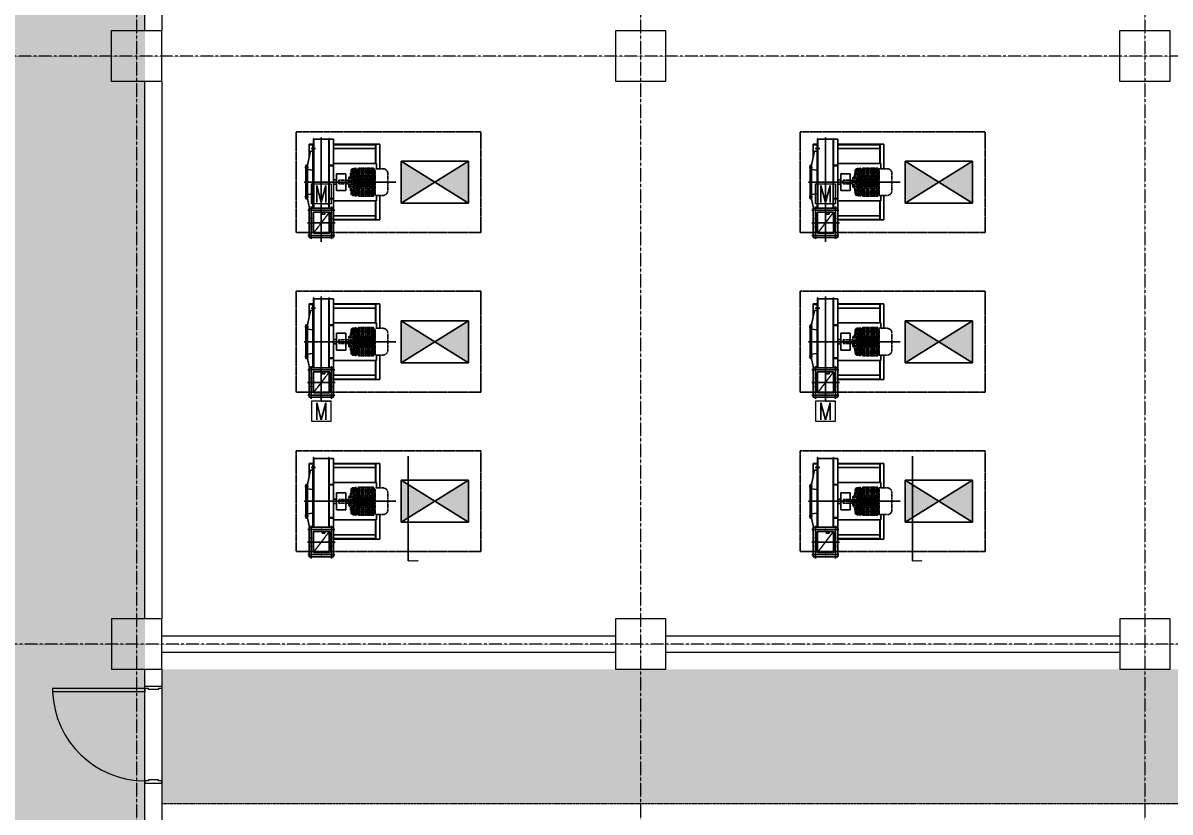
# Model space of a CAD drawing. Extents: x -59767 to 1106559, y -1290 to 1129522.
# Drawn here: x 108857 to 122509, y 601679 to 611074 of the extents above; entities that cross this region are included whole.
import ezdxf
from ezdxf.enums import TextEntityAlignment as Align

# ---------------------------------------------------------------- set-up
doc = ezdxf.new("R2010")
doc.units = 0
for name, pattern in [('CENTER', [2, 1.25, -0.25, 0.25, -0.25]), ('CENTER2', [1.125, 0.75, -0.125, 0.125, -0.125]), ('HIDDEN', [0.375, 0.25, -0.125]), ('HIDDENX2', [0.75, 0.5, -0.25]), ('PHANTOM', [2.5, 1.25, -0.25, 0.25, -0.25, 0.25, -0.25]), ('PHANTOM2', [1.25, 0.625, -0.125, 0.125, -0.125, 0.125, -0.125])]:
    doc.linetypes.add(name, pattern=pattern)
doc.layers.get('0').update_dxf_attribs({"linetype": 'CONTINUOUS', "lineweight": 9})
for name, color, linetype in [('1', 2, 'CONTINUOUS'), ('EA-G105', 3, 'CONTINUOUS'), ('EQUIP', 6, 'CONTINUOUS'), ('EQUIP-PAD', 1, 'PHANTOM2'), ('SIZE', 2, 'CONTINUOUS'), ('VD', 2, 'HIDDEN')]:
    doc.layers.add(name, color=color, linetype=linetype)
for name, color, linetype, lineweight in [('COLUMN', 2, 'CONTINUOUS', 9), ('DRY WALL', 254, 'HIDDEN', 9), ('TEXT', 3, 'CONTINUOUS', 9), ('WALL', 7, 'CONTINUOUS', 9), ('WALL_200', 3, 'CONTINUOUS', 9), ('중간선', 5, 'CONTINUOUS', 9), ('중심선', 1, 'CENTER', 9)]:
    doc.layers.add(name, color=color, linetype=linetype, lineweight=lineweight)
doc.styles.add('ROMANS', font='romans.shx', dxfattribs={"bigfont": 'whgtxt.shx'})

# ---------------------------------------------------------------- blocks, each defined once
blk = doc.blocks.new('column600')
at = {"layer": 'COLUMN', "linetype": 'Continuous'}
blk.add_lwpolyline([(-300, -300), (300, -300), (300, 300), (-300, 300)], close=True, dxfattribs=at)
blk = doc.blocks.new('15HPM1')
at = {"color": 6, "linetype": 'PHANTOM'}
for p, q in [((-21, -110), (-21, 0)), ((-21, 0), (0, 0)), ((21, 0), (0, 0)), ((21, -110), (21, 0)), ((-60, -136), (-60, -120)), ((0, -118), (-58, -118)), ((-22, -110), (0, -110)), ((-22, -118), (-22, -110)), ((22, -110), (0, -110)), ((0, -118), (58, -118)), ((22, -118), (22, -110)), ((60, -136), (60, -120)), ((-139, -218), (-167, -234)), ((-167, -323), (-167, -234)), ((-159, -163), (-165, -211)), ((-137, -211), (-165, -211)), ((-156, -161), (-163, -211)), ((-139, -218), (-163, -234)), ((-163, -323), (-163, -234)), ((-153, -161), (-159, -211)), ((-139, -218), (-159, -234)), ((-159, -323), (-159, -234)), ((-147, -163), (-153, -211)), ((-136, -218), (-153, -234)), ((-136, -218), (-153, -234)), ((-136, -218), (-153, -234)), ((-153, -323), (-153, -234)), ((-153, -323), (-153, -234)), ((-139, -167), (-145, -211)), ((-136, -218), (-145, -234)), ((-145, -323), (-145, -234)), ((-138, -167), (-144, -211)), ((-136, -218), (-144, -234)), ((-144, -323), (-144, -234)), ((-88, -146), (-140, -146)), ((-139, -215), (141, -215)), ((-139, -218), (-139, -215)), ((-131, -168), (-137, -215)), ((-136, -323), (-136, -218)), ((-130, -169), (-135, -211)), ((-131, -218), (-135, -234)), ((-135, -323), (-135, -234)), ((-128, -169), (-133, -211)), ((-133, -211), (-121, -211)), ((-126, -218), (-133, -234)), ((-133, -323), (-133, -234)), ((-126, -323), (-126, -218)), ((-104, -189), (-121, -189)), ((-121, -215), (-121, -189)), ((-121, -323), (-121, -215)), ((-103, -218), (-121, -218)), ((-117, -215), (-117, -189)), ((-117, -323), (-117, -218)), ((-114, -169), (-116, -189)), ((-109, -215), (-109, -189)), ((-109, -323), (-109, -218)), ((-106, -144), (-106, -141)), ((-103, -218), (-103, -215)), ((-98, -211), (-98, -174)), ((-86, -218), (-98, -234)), ((-98, -323), (-98, -234)), ((-96, -211), (-96, -175)), ((-76, -218), (-96, -234)), ((-96, -323), (-96, -234)), ((-90, -156), (-78, -144)), ((-89, -222), (-89, -215)), ((-88, -158), (-76, -146)), ((-82, -211), (-82, -177)), ((-73, -218), (-82, -234)), ((-82, -323), (-82, -234)), ((-81, -173), (-79, -164)), ((-80, -211), (-80, -179)), ((-63, -218), (-80, -234)), ((-80, -323), (-80, -234)), ((-79, -173), (-76, -165)), ((-76, -146), (-76, -157)), ((-76, -165), (-76, -211)), ((-76, -223), (-76, -218)), ((-65, -211), (-65, -178)), ((-60, -218), (-65, -234)), ((-65, -234), (-65, -412)), ((-63, -211), (-63, -179)), ((-48, -218), (-63, -234)), ((-63, -226), (-63, -218)), ((-63, -234), (-63, -412)), ((0, -138), (-60, -138)), ((-57, -153), (-50, -145)), ((-54, -154), (-48, -146)), ((-48, -146), (-48, -211)), ((-48, -211), (-48, -184)), ((-48, -218), (-48, -428)), ((-45, -218), (-48, -234)), ((-48, -234), (-48, -412)), ((-45, -211), (-45, -185)), ((-33, -218), (-45, -234)), ((-45, -234), (-45, -412)), ((-40, -168), (-35, -163)), ((-38, -170), (-33, -165)), ((-33, -165), (-33, -211)), ((-33, -218), (-33, -428)), ((-30, -211), (-30, -171)), ((-30, -234), (-30, -428)), ((-27, -159), (-20, -145)), ((-27, -211), (-27, -171)), ((-18, -218), (-27, -234)), ((-27, -234), (-27, -412)), ((-24, -159), (-18, -146)), ((-18, -146), (-18, -211)), ((-18, -218), (-18, -428)), ((-14, -218), (-14, -428)), ((-14, -218), (-11, -234)), ((-11, -211), (-11, -178)), ((-11, -234), (-11, -412)), ((-9, -172), (-4, -164)), ((-8, -211), (-8, -180)), ((-2, -218), (-8, -234)), ((-8, -234), (-8, -412)), ((-6, -173), (-2, -165)), ((0, -138), (60, -138)), ((6, -173), (2, -165)), ((2, -218), (8, -234)), ((9, -172), (4, -164)), ((8, -211), (8, -180)), ((8, -234), (8, -412)), ((11, -211), (11, -178)), ((14, -218), (11, -234)), ((11, -234), (11, -412)), ((14, -218), (14, -428)), ((18, -146), (18, -211)), ((24, -159), (18, -146)), ((18, -218), (18, -428)), ((18, -218), (27, -234)), ((27, -159), (20, -145)), ((27, -211), (27, -171)), ((27, -234), (27, -412)), ((30, -211), (30, -171)), ((30, -234), (30, -428)), ((33, -165), (33, -211)), ((38, -170), (33, -165)), ((33, -218), (33, -428)), ((33, -218), (45, -234)), ((40, -168), (35, -163)), ((45, -211), (45, -185)), ((45, -218), (48, -234)), ((45, -234), (45, -412)), ((48, -146), (48, -211)), ((54, -154), (48, -146)), ((48, -211), (48, -184)), ((48, -218), (48, -428)), ((48, -218), (63, -234)), ((48, -234), (48, -412)), ((57, -153), (50, -145)), ((60, -218), (65, -234)), ((63, -211), (63, -179)), ((63, -226), (63, -218)), ((63, -218), (80, -234)), ((63, -234), (63, -412)), ((65, -211), (65, -178)), ((65, -234), (65, -412)), ((73, -218), (82, -234)), ((88, -158), (76, -146)), ((76, -146), (76, -157)), ((76, -165), (76, -211)), ((79, -173), (76, -165)), ((76, -218), (96, -234)), ((76, -223), (76, -218)), ((90, -156), (78, -144)), ((81, -173), (79, -164)), ((80, -211), (80, -179)), ((80, -323), (80, -234)), ((82, -211), (82, -177)), ((82, -323), (82, -234)), ((86, -218), (98, -234)), ((88, -146), (140, -146)), ((89, -222), (89, -215)), ((96, -211), (96, -175)), ((96, -323), (96, -234)), ((98, -211), (98, -174)), ((98, -323), (98, -234)), ((103, -218), (103, -215)), ((103, -218), (121, -218)), ((104, -189), (121, -189)), ((106, -144), (106, -141)), ((109, -215), (109, -189)), ((109, -323), (109, -218)), ((114, -169), (116, -189)), ((117, -215), (117, -189)), ((117, -323), (117, -218)), ((121, -215), (121, -189)), ((133, -211), (121, -211)), ((121, -323), (121, -215)), ((126, -323), (126, -218)), ((126, -218), (133, -234)), ((128, -169), (133, -211)), ((130, -169), (135, -211)), ((131, -168), (137, -215)), ((131, -218), (135, -234)), ((133, -323), (133, -234)), ((135, -323), (135, -234)), ((136, -323), (136, -218)), ((136, -218), (153, -234)), ((136, -218), (153, -234)), ((136, -218), (153, -234)), ((136, -218), (145, -234)), ((136, -218), (144, -234)), ((137, -211), (165, -211)), ((138, -167), (144, -211)), ((139, -167), (145, -211)), ((139, -218), (139, -215)), ((139, -218), (167, -234)), ((139, -218), (163, -234)), ((139, -218), (159, -234)), ((144, -323), (144, -234)), ((145, -323), (145, -234)), ((147, -163), (153, -211)), ((153, -161), (159, -211)), ((153, -323), (153, -234)), ((153, -323), (153, -234)), ((156, -161), (163, -211)), ((159, -163), (165, -211)), ((159, -323), (159, -234)), ((163, -323), (163, -234)), ((167, -323), (167, -234)), ((-167, -412), (-167, -323)), ((-163, -412), (-163, -323)), ((-159, -412), (-159, -323)), ((-153, -412), (-153, -323)), ((-153, -412), (-153, -323)), ((-145, -412), (-145, -323)), ((-144, -412), (-144, -323)), ((-136, -428), (-136, -323)), ((-135, -412), (-135, -323)), ((-133, -412), (-133, -323)), ((-126, -428), (-126, -323)), ((-121, -431), (-121, -323)), ((-117, -428), (-117, -323)), ((-109, -428), (-109, -323)), ((-98, -412), (-98, -323)), ((-96, -412), (-96, -323)), ((-82, -412), (-82, -323)), ((-80, -412), (-80, -323)), ((80, -412), (80, -323)), ((82, -412), (82, -323)), ((96, -412), (96, -323)), ((98, -412), (98, -323)), ((109, -428), (109, -323)), ((117, -428), (117, -323)), ((121, -431), (121, -323)), ((126, -428), (126, -323)), ((133, -412), (133, -323)), ((135, -412), (135, -323)), ((136, -428), (136, -323)), ((144, -412), (144, -323)), ((145, -412), (145, -323)), ((153, -412), (153, -323)), ((153, -412), (153, -323)), ((159, -412), (159, -323)), ((163, -412), (163, -323)), ((167, -412), (167, -323)), ((-167, -412), (-139, -428)), ((-163, -412), (-139, -428)), ((-159, -412), (-139, -428)), ((-159, -431), (141, -431)), ((-159, -525), (-159, -431)), ((-153, -412), (-136, -428)), ((-153, -412), (-136, -428)), ((-153, -412), (-136, -428)), ((-145, -412), (-136, -428)), ((-144, -412), (-136, -428)), ((-139, -431), (-139, -428)), ((-135, -412), (-131, -428)), ((-133, -412), (-126, -428)), ((-121, -428), (-103, -428)), ((-103, -431), (-103, -428)), ((-98, -412), (-86, -428)), ((-96, -412), (-76, -428)), ((-89, -431), (-89, -424)), ((-82, -412), (-73, -428)), ((-80, -412), (-63, -428)), ((-76, -428), (-76, -423)), ((-65, -412), (-60, -428)), ((-63, -412), (-48, -428)), ((-63, -428), (-63, -420)), ((-48, -412), (-45, -428)), ((-45, -412), (-33, -428)), ((-27, -412), (-18, -428)), ((-11, -412), (-14, -428)), ((-8, -412), (-2, -428)), ((8, -412), (2, -428)), ((11, -412), (14, -428)), ((27, -412), (18, -428)), ((45, -412), (33, -428)), ((48, -412), (45, -428)), ((63, -412), (48, -428)), ((65, -412), (60, -428)), ((80, -412), (63, -428)), ((63, -428), (63, -420)), ((82, -412), (73, -428)), ((96, -412), (76, -428)), ((76, -428), (76, -423)), ((98, -412), (86, -428)), ((89, -431), (89, -424)), ((103, -431), (103, -428)), ((121, -428), (103, -428)), ((133, -412), (126, -428)), ((135, -412), (131, -428)), ((153, -412), (136, -428)), ((153, -412), (136, -428)), ((153, -412), (136, -428)), ((145, -412), (136, -428)), ((144, -412), (136, -428)), ((167, -412), (139, -428)), ((163, -412), (139, -428)), ((159, -412), (139, -428)), ((139, -431), (139, -428)), ((159, -525), (159, -431)), ((-102, -582), (103, -582))]:
    blk.add_line(p, q, dxfattribs=at)
for centre, radius, start, end in [((-62, -136), 2, 269.5183, 359.9718), ((-58, -120), 2, 90, 180), ((58, -120), 2, 0, 90), ((62, -136), 2, 180.0282, 270.4817), ((-140, -166), 19.4, 90, 172.2068), ((-140, -163), 16.7, 90, 172.2068), ((-136, -163), 16.7, 90, 172.2068), ((-127, -166), 19.4, 90, 172.2068), ((-116, -170), 23.6, 90.0001, 172.2068), ((-114, -170), 23.6, 90.0001, 172.2068), ((-104, -173), 27, 96.9319, 171.2119), ((-103, -173), 26.4, 90, 172.2068), ((-102, -173), 26.4, 90.0001, 172.2068), ((-88, -173), 26.4, 90.0001, 172.2068), ((-108, -144), 2, 273.5033, 359.995), ((-104, -141), 2, 93.9961, 180.0071), ((-67, -671), 533, 89.5181, 93.9956), ((-73, -174), 25, 134.5088, 180), ((-71, -175), 25, 134.5088, 180), ((-59, -179), 23.5, 163.9934, 180.0002), ((-59, -179), 20.8, 163.9934, 180.0002), ((-24, -178), 41.7, 142.4521, 180), ((-21, -179), 41.7, 142.4521, 180), ((-24, -185), 23.7, 133.2315, 180.0001), ((-24, -185), 20.8, 133.2315, 180.0001), ((-2, -171), 27.8, 154.3206, 180.0001), ((1, -171), 27.8, 154.3206, 180.0001), ((6, -180), 16.8, 151.073, 180.0004), ((6, -180), 13.9, 151.073, 180.0004), ((-6, -180), 13.9, 359.9996, 28.927), ((-6, -180), 16.8, 359.9996, 28.927), ((-1, -171), 27.8, 359.9999, 25.6794), ((2, -171), 27.8, 359.9999, 25.6794), ((24, -185), 20.8, 359.9999, 46.7685), ((24, -185), 23.7, 359.9999, 46.7685), ((21, -179), 41.7, 0, 37.5479), ((24, -178), 41.7, 360, 37.5479), ((67, -671), 533, 86.0044, 90.4819), ((59, -179), 20.8, 359.9998, 16.0066), ((59, -179), 23.5, 359.9998, 16.0066), ((88, -173), 26.4, 7.7932, 89.9999), ((71, -175), 25, 0, 45.4912), ((73, -174), 25, 360, 45.4912), ((102, -173), 26.4, 7.7932, 89.9999), ((103, -173), 26.4, 7.7932, 90), ((104, -141), 2, 359.9929, 86.0039), ((108, -144), 2, 180.005, 266.4967), ((104, -173), 27, 8.7881, 83.0681), ((114, -170), 23.6, 7.7932, 89.9999), ((116, -170), 23.6, 7.7932, 89.9999), ((127, -166), 19.4, 7.7932, 90), ((136, -163), 16.7, 7.7932, 90), ((140, -163), 16.7, 7.7932, 90), ((140, -166), 19.4, 7.7932, 90), ((-102, -525), 57, 180, 270), ((102, -525), 57, 270, 0)]:
    blk.add_arc(centre, radius, start, end, dxfattribs=at)

msp = doc.modelspace()

# ---------------------------------------------------------------- hatches: boundary and pattern name
at = {"layer": '1'}
for points in [[(113358.2, 608929.4), (113758.2, 609179.4), (114158.2, 608929.4), (114158.2, 609429.4), (113758.2, 609179.4), (113358.2, 609429.4)], [(119358.2, 608929.4), (119758.2, 609179.4), (120158.2, 608929.4), (120158.2, 609429.4), (119758.2, 609179.4), (119358.2, 609429.4)], [(113358.2, 607529.4), (113358.2, 607029.4), (113758.2, 607279.4), (114158.2, 607029.4), (114158.2, 607529.4), (113758.2, 607279.4)], [(119358.2, 607529.4), (119358.2, 607029.4), (119758.2, 607279.4), (120158.2, 607029.4), (120158.2, 607529.4), (119758.2, 607279.4)], [(113358.2, 605129.4), (113758.2, 605379.4), (114158.2, 605129.4), (114158.2, 605629.4), (113758.2, 605379.4), (113358.2, 605629.4)], [(119358.2, 605129.4), (119758.2, 605379.4), (120158.2, 605129.4), (120158.2, 605629.4), (119758.2, 605379.4), (119358.2, 605629.4)]]:
    msp.add_hatch(color=256, dxfattribs=at).paths.add_polyline_path(points)
at = {"layer": '중간선', "transparency": 33554585}
h = msp.add_hatch(dxfattribs=at)
h.set_pattern_fill('DOTS', color=6, scale=100)
h.set_pattern_definition([(0, (62009.63, 0), (79.375, 158.75), [0, -158.75])])
h.paths.add_polyline_path([(98508.2, 610979.1), (98508.2, 617379.1), (110308.2, 617379.1), (110308.2, 581979.1), (92508.2, 581979.1), (92508.2, 583577.7), (108508.2, 583577.7), (108508.2, 610979.1)])
h = msp.add_hatch(dxfattribs=at)
h.set_pattern_fill('DOTS', color=6, scale=100)
h.set_pattern_definition([(0, (-74091.5, 0), (79.375, 158.75), [0, -158.75])])
h.paths.add_polyline_path([(140556.8, 610379.1), (146556.8, 610379.1), (146556.8, 601779.1), (110509.2, 601779.1), (110509.6, 603379.1), (145085.9, 603379.1), (145085.9, 608779.1), (137956.8, 608779.1), (137956.8, 610379.1)])

# ---------------------------------------------------------------- linework, layer by layer
at = {"layer": '1'}
for p, q in [((113358.2, 609429.4), (113358.2, 608929.4)), ((114158.2, 609429.4), (113358.2, 608929.4)), ((113358.2, 609429.4), (114158.2, 608929.4)), ((113358.2, 609429.4), (114158.2, 609429.4)), ((114158.2, 608929.4), (114158.2, 609429.4)), ((119358.2, 609429.4), (119358.2, 608929.4)), ((120158.2, 609429.4), (119358.2, 608929.4)), ((119358.2, 609429.4), (120158.2, 608929.4)), ((119358.2, 609429.4), (120158.2, 609429.4)), ((120158.2, 608929.4), (120158.2, 609429.4)), ((113358.2, 608929.4), (114158.2, 608929.4)), ((119358.2, 608929.4), (120158.2, 608929.4)), ((113358.2, 607529.4), (113358.2, 607029.4)), ((114158.2, 607529.4), (113358.2, 607029.4)), ((113358.2, 607529.4), (114158.2, 607029.4)), ((113358.2, 607529.4), (114158.2, 607529.4)), ((114158.2, 607029.4), (114158.2, 607529.4)), ((119358.2, 607529.4), (119358.2, 607029.4)), ((120158.2, 607529.4), (119358.2, 607029.4)), ((119358.2, 607529.4), (120158.2, 607029.4)), ((119358.2, 607529.4), (120158.2, 607529.4)), ((120158.2, 607029.4), (120158.2, 607529.4)), ((113358.2, 607029.4), (114158.2, 607029.4)), ((119358.2, 607029.4), (120158.2, 607029.4)), ((113358.2, 605629.4), (113358.2, 605129.4)), ((114158.2, 605629.4), (113358.2, 605129.4)), ((113358.2, 605629.4), (114158.2, 605129.4)), ((113358.2, 605629.4), (114158.2, 605629.4)), ((114158.2, 605129.4), (114158.2, 605629.4)), ((119358.2, 605629.4), (119358.2, 605129.4)), ((120158.2, 605629.4), (119358.2, 605129.4)), ((119358.2, 605629.4), (120158.2, 605129.4)), ((119358.2, 605629.4), (120158.2, 605629.4)), ((120158.2, 605129.4), (120158.2, 605629.4)), ((113358.2, 605129.4), (114158.2, 605129.4)), ((119358.2, 605129.4), (120158.2, 605129.4))]:
    msp.add_line(p, q, dxfattribs=at)
at = {"layer": 'DRY WALL', "linetype": 'HIDDEN', "lineweight": 9, "ltscale": 0.5}
msp.add_line((110509.2, 601779.1), (146685.9, 601779.1), dxfattribs=at)
at = {"layer": 'EA-G105', "linetype": 'HIDDENX2', "ltscale": 0.5}
for p, q in [((112503.2, 608819.4), (112313.2, 608569.4)), ((118503.2, 608819.4), (118313.2, 608569.4)), ((112503.2, 606919.4), (112313.2, 606669.4)), ((118503.2, 606919.4), (118313.2, 606669.4)), ((112503.2, 605019.4), (112313.2, 604769.4)), ((118503.2, 605019.4), (118313.2, 604769.4))]:
    msp.add_line(p, q, dxfattribs=at)
for points in [[(112503.2, 608819.4), (112503.2, 608569.4), (112313.2, 608569.4), (112313.2, 608819.4)], [(118503.2, 608819.4), (118503.2, 608569.4), (118313.2, 608569.4), (118313.2, 608819.4)], [(112503.2, 606919.4), (112503.2, 606669.4), (112313.2, 606669.4), (112313.2, 606919.4)], [(118503.2, 606919.4), (118503.2, 606669.4), (118313.2, 606669.4), (118313.2, 606919.4)], [(112503.2, 605019.4), (112503.2, 604769.4), (112313.2, 604769.4), (112313.2, 605019.4)], [(118503.2, 605019.4), (118503.2, 604769.4), (118313.2, 604769.4), (118313.2, 605019.4)]]:
    msp.add_lwpolyline(points, close=True, dxfattribs=at)
at = {"layer": 'EQUIP'}
for p, q in [((112313.2, 608869.4), (112313.2, 609699.4)), ((112317.7, 609699.4), (112313.2, 609699.4)), ((112317.7, 608869.4), (112317.7, 609699.4)), ((112317.7, 609689.4), (112498.7, 609689.4)), ((112498.7, 608869.4), (112498.7, 609699.4)), ((112498.7, 609699.4), (112503.2, 609699.4)), ((112503.2, 608869.4), (112503.2, 609699.4)), ((112553.2, 609689.4), (112503.2, 609689.4)), ((112553.2, 608869.4), (112553.2, 609689.4)), ((118313.2, 608869.4), (118313.2, 609699.4)), ((118317.7, 609699.4), (118313.2, 609699.4)), ((118317.7, 608869.4), (118317.7, 609699.4)), ((118317.7, 609689.4), (118498.7, 609689.4)), ((118498.7, 608869.4), (118498.7, 609699.4)), ((118498.7, 609699.4), (118503.2, 609699.4)), ((118503.2, 608869.4), (118503.2, 609699.4)), ((118553.2, 609689.4), (118503.2, 609689.4)), ((118553.2, 608869.4), (118553.2, 609689.4)), ((112263.2, 609629.4), (112313.2, 609629.4)), ((112263.2, 609485.4), (112263.2, 609629.4)), ((112263.2, 609623.4), (112313.2, 609623.4)), ((112287.3, 609579.4), (112340.7, 609579.4)), ((112308.7, 609609.4), (112308.7, 608869.4)), ((112308.7, 609609.4), (112313.2, 609609.4)), ((113103.2, 609629.4), (112553.2, 609629.4)), ((113053.2, 609624.4), (112553.2, 609624.4)), ((113053.2, 609579.4), (112553.2, 609579.4)), ((113053.2, 609402), (113053.2, 609629.4)), ((113058.2, 609402), (113058.2, 609629.4)), ((113103.2, 609338.9), (113103.2, 609629.4)), ((118263.2, 609629.4), (118313.2, 609629.4)), ((118263.2, 609485.4), (118263.2, 609629.4)), ((118263.2, 609623.4), (118313.2, 609623.4)), ((118287.3, 609579.4), (118340.7, 609579.4)), ((118308.7, 609609.4), (118308.7, 608869.4)), ((118308.7, 609609.4), (118313.2, 609609.4)), ((119103.2, 609629.4), (118553.2, 609629.4)), ((119053.2, 609624.4), (118553.2, 609624.4)), ((119053.2, 609579.4), (118553.2, 609579.4)), ((119053.2, 609402), (119053.2, 609629.4)), ((119058.2, 609402), (119058.2, 609629.4)), ((119103.2, 609338.9), (119103.2, 609629.4)), ((112242.2, 609379.4), (112278.7, 609549.4)), ((112308.7, 609549.4), (112278.7, 609549.4)), ((118242.2, 609379.4), (118278.7, 609549.4)), ((118308.7, 609549.4), (118278.7, 609549.4)), ((112212.1, 609354.4), (112255.3, 609354.4)), ((112224.2, 609379.4), (112224.2, 608979.4)), ((112224.2, 609379.4), (112242.2, 609379.4)), ((112233.2, 609379.4), (112233.2, 608979.4)), ((112242.2, 609379.4), (112242.2, 608979.4)), ((112308.7, 609319.4), (112242.2, 609328.2)), ((112503.2, 609379.4), (112553.2, 609379.4)), ((112503.2, 609373.4), (112553.2, 609373.4)), ((112553.2, 609402), (113065.2, 609402)), ((112589.7, 609279.6), (112589.7, 609079.2)), ((112699.9, 609279.6), (112589.7, 609279.6)), ((112699.9, 609279.6), (112699.9, 609079.2)), ((113065.2, 609338.9), (113065.2, 609402)), ((118212.1, 609354.4), (118255.3, 609354.4)), ((118224.2, 609379.4), (118224.2, 608979.4)), ((118224.2, 609379.4), (118242.2, 609379.4)), ((118233.2, 609379.4), (118233.2, 608979.4)), ((118242.2, 609379.4), (118242.2, 608979.4)), ((118308.7, 609319.4), (118242.2, 609328.2)), ((118503.2, 609379.4), (118553.2, 609379.4)), ((118503.2, 609373.4), (118553.2, 609373.4)), ((118553.2, 609402), (119065.2, 609402)), ((118589.7, 609279.6), (118589.7, 609079.2)), ((118699.9, 609279.6), (118589.7, 609279.6)), ((118699.9, 609279.6), (118699.9, 609079.2)), ((119065.2, 609338.9), (119065.2, 609402)), ((112589.7, 609205.4), (112553.2, 609205.4)), ((112589.7, 609153.4), (112553.2, 609153.4)), ((118589.7, 609205.4), (118553.2, 609205.4)), ((118589.7, 609153.4), (118553.2, 609153.4)), ((112308.7, 609039.5), (112242.2, 609030.6)), ((112699.9, 609079.2), (112589.7, 609079.2)), ((113065.2, 608956.9), (113065.2, 609019.9)), ((113103.2, 608729.4), (113103.2, 609019.9)), ((118308.7, 609039.5), (118242.2, 609030.6)), ((118699.9, 609079.2), (118589.7, 609079.2)), ((119065.2, 608956.9), (119065.2, 609019.9)), ((119103.2, 608729.4), (119103.2, 609019.9)), ((112212.1, 609004.4), (112255.3, 609004.4)), ((112224.2, 608979.4), (112242.2, 608979.4)), ((112242.2, 608979.4), (112265.8, 608869.4)), ((112503.2, 608985.4), (112553.2, 608985.4)), ((112503.2, 608979.4), (112553.2, 608979.4)), ((112553.2, 608956.9), (113065.2, 608956.9)), ((113053.2, 608729.4), (113053.2, 608956.9)), ((113058.2, 608729.4), (113058.2, 608956.9)), ((118212.1, 609004.4), (118255.3, 609004.4)), ((118224.2, 608979.4), (118242.2, 608979.4)), ((118242.2, 608979.4), (118265.8, 608869.4)), ((118503.2, 608985.4), (118553.2, 608985.4)), ((118503.2, 608979.4), (118553.2, 608979.4)), ((118553.2, 608956.9), (119065.2, 608956.9)), ((119053.2, 608729.4), (119053.2, 608956.9)), ((119058.2, 608729.4), (119058.2, 608956.9)), ((112263.2, 608869.4), (112263.2, 608519.4)), ((112263.2, 608869.4), (112553.2, 608869.4)), ((112313.2, 608819.4), (112503.2, 608819.4)), ((112313.2, 608819.4), (112313.2, 608569.4)), ((112416.5, 608798.1), (112415.2, 608819.4)), ((112416.5, 608798.1), (112416.5, 608819.4)), ((112419.7, 608798.4), (112416.5, 608798.1)), ((112419.7, 608798.4), (112419.7, 608819.4)), ((112451.7, 608798.4), (112419.7, 608798.4)), ((112451.7, 608819.4), (112451.7, 608798.4)), ((112503.2, 608819.4), (112503.2, 608569.4)), ((112553.2, 608869.4), (112553.2, 608519.4)), ((113053.2, 608779.4), (112553.2, 608779.4)), ((113053.2, 608734.4), (112553.2, 608734.4)), ((118263.2, 608869.4), (118263.2, 608519.4)), ((118263.2, 608869.4), (118553.2, 608869.4)), ((118313.2, 608819.4), (118503.2, 608819.4)), ((118313.2, 608819.4), (118313.2, 608569.4)), ((118416.5, 608798.1), (118415.2, 608819.4)), ((118416.5, 608798.1), (118416.5, 608819.4)), ((118419.7, 608798.4), (118416.5, 608798.1)), ((118419.7, 608798.4), (118419.7, 608819.4)), ((118451.7, 608798.4), (118419.7, 608798.4)), ((118451.7, 608819.4), (118451.7, 608798.4)), ((118503.2, 608819.4), (118503.2, 608569.4)), ((118553.2, 608869.4), (118553.2, 608519.4)), ((119053.2, 608779.4), (118553.2, 608779.4)), ((119053.2, 608734.4), (118553.2, 608734.4)), ((113103.2, 608729.4), (112553.2, 608729.4)), ((119103.2, 608729.4), (118553.2, 608729.4)), ((112553.2, 608519.4), (112263.2, 608519.4)), ((112503.2, 608569.4), (112313.2, 608569.4)), ((118553.2, 608519.4), (118263.2, 608519.4)), ((118503.2, 608569.4), (118313.2, 608569.4)), ((112313.2, 606969.4), (112313.2, 607799.4)), ((112317.7, 607799.4), (112313.2, 607799.4)), ((112317.7, 606969.4), (112317.7, 607799.4)), ((112317.7, 607789.4), (112498.7, 607789.4)), ((112498.7, 606969.4), (112498.7, 607799.4)), ((112498.7, 607799.4), (112503.2, 607799.4)), ((112503.2, 606969.4), (112503.2, 607799.4)), ((112553.2, 607789.4), (112503.2, 607789.4)), ((112553.2, 606969.4), (112553.2, 607789.4)), ((118313.2, 606969.4), (118313.2, 607799.4)), ((118317.7, 607799.4), (118313.2, 607799.4)), ((118317.7, 606969.4), (118317.7, 607799.4)), ((118317.7, 607789.4), (118498.7, 607789.4)), ((118498.7, 606969.4), (118498.7, 607799.4)), ((118498.7, 607799.4), (118503.2, 607799.4)), ((118503.2, 606969.4), (118503.2, 607799.4)), ((118553.2, 607789.4), (118503.2, 607789.4)), ((118553.2, 606969.4), (118553.2, 607789.4)), ((112242.2, 607479.4), (112278.7, 607649.4)), ((112263.2, 607729.4), (112313.2, 607729.4)), ((112263.2, 607585.4), (112263.2, 607729.4)), ((112263.2, 607723.4), (112313.2, 607723.4)), ((112308.7, 607649.4), (112278.7, 607649.4)), ((112287.3, 607679.4), (112340.7, 607679.4)), ((112308.7, 607709.4), (112308.7, 606969.4)), ((112308.7, 607709.4), (112313.2, 607709.4)), ((113103.2, 607729.4), (112553.2, 607729.4)), ((113053.2, 607724.4), (112553.2, 607724.4)), ((113053.2, 607679.4), (112553.2, 607679.4)), ((113053.2, 607502), (113053.2, 607729.4)), ((113058.2, 607502), (113058.2, 607729.4)), ((113103.2, 607438.9), (113103.2, 607729.4)), ((118242.2, 607479.4), (118278.7, 607649.4)), ((118263.2, 607729.4), (118313.2, 607729.4)), ((118263.2, 607585.4), (118263.2, 607729.4)), ((118263.2, 607723.4), (118313.2, 607723.4)), ((118308.7, 607649.4), (118278.7, 607649.4)), ((118287.3, 607679.4), (118340.7, 607679.4)), ((118308.7, 607709.4), (118308.7, 606969.4)), ((118308.7, 607709.4), (118313.2, 607709.4)), ((119103.2, 607729.4), (118553.2, 607729.4)), ((119053.2, 607724.4), (118553.2, 607724.4)), ((119053.2, 607679.4), (118553.2, 607679.4)), ((119053.2, 607502), (119053.2, 607729.4)), ((119058.2, 607502), (119058.2, 607729.4)), ((119103.2, 607438.9), (119103.2, 607729.4)), ((112212.1, 607454.4), (112255.3, 607454.4)), ((112224.2, 607479.4), (112224.2, 607079.4)), ((112224.2, 607479.4), (112242.2, 607479.4)), ((112233.2, 607479.4), (112233.2, 607079.4)), ((112242.2, 607479.4), (112242.2, 607079.4)), ((112308.7, 607419.4), (112242.2, 607428.2)), ((112503.2, 607479.4), (112553.2, 607479.4)), ((112503.2, 607473.4), (112553.2, 607473.4)), ((112553.2, 607502), (113065.2, 607502)), ((112589.7, 607379.6), (112589.7, 607179.2)), ((112699.9, 607379.6), (112589.7, 607379.6)), ((112699.9, 607379.6), (112699.9, 607179.2)), ((113065.2, 607438.9), (113065.2, 607502)), ((118212.1, 607454.4), (118255.3, 607454.4)), ((118224.2, 607479.4), (118224.2, 607079.4)), ((118224.2, 607479.4), (118242.2, 607479.4)), ((118233.2, 607479.4), (118233.2, 607079.4)), ((118242.2, 607479.4), (118242.2, 607079.4)), ((118308.7, 607419.4), (118242.2, 607428.2)), ((118503.2, 607479.4), (118553.2, 607479.4)), ((118503.2, 607473.4), (118553.2, 607473.4)), ((118553.2, 607502), (119065.2, 607502)), ((118589.7, 607379.6), (118589.7, 607179.2)), ((118699.9, 607379.6), (118589.7, 607379.6)), ((118699.9, 607379.6), (118699.9, 607179.2)), ((119065.2, 607438.9), (119065.2, 607502)), ((112589.7, 607305.4), (112553.2, 607305.4)), ((112589.7, 607253.4), (112553.2, 607253.4)), ((118589.7, 607305.4), (118553.2, 607305.4)), ((118589.7, 607253.4), (118553.2, 607253.4)), ((112212.1, 607104.4), (112255.3, 607104.4)), ((112308.7, 607139.5), (112242.2, 607130.6)), ((112699.9, 607179.2), (112589.7, 607179.2)), ((113065.2, 607056.9), (113065.2, 607119.9)), ((113103.2, 606829.4), (113103.2, 607119.9)), ((118212.1, 607104.4), (118255.3, 607104.4)), ((118308.7, 607139.5), (118242.2, 607130.6)), ((118699.9, 607179.2), (118589.7, 607179.2)), ((119065.2, 607056.9), (119065.2, 607119.9)), ((119103.2, 606829.4), (119103.2, 607119.9)), ((112224.2, 607079.4), (112242.2, 607079.4)), ((112242.2, 607079.4), (112265.8, 606969.4)), ((112263.2, 606969.4), (112263.2, 606619.4)), ((112263.2, 606969.4), (112553.2, 606969.4)), ((112503.2, 607085.4), (112553.2, 607085.4)), ((112503.2, 607079.4), (112553.2, 607079.4)), ((112553.2, 607056.9), (113065.2, 607056.9)), ((112553.2, 606969.4), (112553.2, 606619.4)), ((113053.2, 606829.4), (113053.2, 607056.9)), ((113058.2, 606829.4), (113058.2, 607056.9)), ((118224.2, 607079.4), (118242.2, 607079.4)), ((118242.2, 607079.4), (118265.8, 606969.4)), ((118263.2, 606969.4), (118263.2, 606619.4)), ((118263.2, 606969.4), (118553.2, 606969.4)), ((118503.2, 607085.4), (118553.2, 607085.4)), ((118503.2, 607079.4), (118553.2, 607079.4)), ((118553.2, 607056.9), (119065.2, 607056.9)), ((118553.2, 606969.4), (118553.2, 606619.4)), ((119053.2, 606829.4), (119053.2, 607056.9)), ((119058.2, 606829.4), (119058.2, 607056.9)), ((112313.2, 606919.4), (112503.2, 606919.4)), ((112313.2, 606919.4), (112313.2, 606669.4)), ((112416.5, 606898.1), (112415.2, 606919.4)), ((112416.5, 606898.1), (112416.5, 606919.4)), ((112419.7, 606898.4), (112416.5, 606898.1)), ((112419.7, 606898.4), (112419.7, 606919.4)), ((112451.7, 606898.4), (112419.7, 606898.4)), ((112451.7, 606919.4), (112451.7, 606898.4)), ((112503.2, 606919.4), (112503.2, 606669.4)), ((113053.2, 606879.4), (112553.2, 606879.4)), ((113053.2, 606834.4), (112553.2, 606834.4)), ((113103.2, 606829.4), (112553.2, 606829.4)), ((118313.2, 606919.4), (118503.2, 606919.4)), ((118313.2, 606919.4), (118313.2, 606669.4)), ((118416.5, 606898.1), (118415.2, 606919.4)), ((118416.5, 606898.1), (118416.5, 606919.4)), ((118419.7, 606898.4), (118416.5, 606898.1)), ((118419.7, 606898.4), (118419.7, 606919.4)), ((118451.7, 606898.4), (118419.7, 606898.4)), ((118451.7, 606919.4), (118451.7, 606898.4)), ((118503.2, 606919.4), (118503.2, 606669.4)), ((119053.2, 606879.4), (118553.2, 606879.4)), ((119053.2, 606834.4), (118553.2, 606834.4)), ((119103.2, 606829.4), (118553.2, 606829.4)), ((112553.2, 606619.4), (112263.2, 606619.4)), ((112503.2, 606669.4), (112313.2, 606669.4)), ((118553.2, 606619.4), (118263.2, 606619.4)), ((118503.2, 606669.4), (118313.2, 606669.4)), ((112313.2, 605069.4), (112313.2, 605899.4)), ((112317.7, 605899.4), (112313.2, 605899.4)), ((112317.7, 605069.4), (112317.7, 605899.4)), ((112317.7, 605889.4), (112498.7, 605889.4)), ((112498.7, 605069.4), (112498.7, 605899.4)), ((112498.7, 605899.4), (112503.2, 605899.4)), ((112503.2, 605069.4), (112503.2, 605899.4)), ((112553.2, 605889.4), (112503.2, 605889.4)), ((112553.2, 605069.4), (112553.2, 605889.4)), ((118313.2, 605069.4), (118313.2, 605899.4)), ((118317.7, 605899.4), (118313.2, 605899.4)), ((118317.7, 605069.4), (118317.7, 605899.4)), ((118317.7, 605889.4), (118498.7, 605889.4)), ((118498.7, 605069.4), (118498.7, 605899.4)), ((118498.7, 605899.4), (118503.2, 605899.4)), ((118503.2, 605069.4), (118503.2, 605899.4)), ((118553.2, 605889.4), (118503.2, 605889.4)), ((118553.2, 605069.4), (118553.2, 605889.4)), ((112242.2, 605579.4), (112278.7, 605749.4)), ((112263.2, 605829.4), (112313.2, 605829.4)), ((112263.2, 605685.4), (112263.2, 605829.4)), ((112263.2, 605823.4), (112313.2, 605823.4)), ((112308.7, 605749.4), (112278.7, 605749.4)), ((112287.3, 605779.4), (112340.7, 605779.4)), ((112308.7, 605809.4), (112308.7, 605069.4)), ((112308.7, 605809.4), (112313.2, 605809.4)), ((113103.2, 605829.4), (112553.2, 605829.4)), ((113053.2, 605824.4), (112553.2, 605824.4)), ((113053.2, 605779.4), (112553.2, 605779.4)), ((113053.2, 605602), (113053.2, 605829.4)), ((113058.2, 605602), (113058.2, 605829.4)), ((113103.2, 605538.9), (113103.2, 605829.4)), ((118242.2, 605579.4), (118278.7, 605749.4)), ((118263.2, 605829.4), (118313.2, 605829.4)), ((118263.2, 605685.4), (118263.2, 605829.4)), ((118263.2, 605823.4), (118313.2, 605823.4)), ((118308.7, 605749.4), (118278.7, 605749.4)), ((118287.3, 605779.4), (118340.7, 605779.4)), ((118308.7, 605809.4), (118308.7, 605069.4)), ((118308.7, 605809.4), (118313.2, 605809.4)), ((119103.2, 605829.4), (118553.2, 605829.4)), ((119053.2, 605824.4), (118553.2, 605824.4)), ((119053.2, 605779.4), (118553.2, 605779.4)), ((119053.2, 605602), (119053.2, 605829.4)), ((119058.2, 605602), (119058.2, 605829.4)), ((119103.2, 605538.9), (119103.2, 605829.4)), ((112553.2, 605602), (113065.2, 605602)), ((113065.2, 605538.9), (113065.2, 605602)), ((118553.2, 605602), (119065.2, 605602)), ((119065.2, 605538.9), (119065.2, 605602)), ((112212.1, 605554.4), (112255.3, 605554.4)), ((112224.2, 605579.4), (112224.2, 605179.4)), ((112224.2, 605579.4), (112242.2, 605579.4)), ((112233.2, 605579.4), (112233.2, 605179.4)), ((112242.2, 605579.4), (112242.2, 605179.4)), ((112308.7, 605519.4), (112242.2, 605528.2)), ((112503.2, 605579.4), (112553.2, 605579.4)), ((112503.2, 605573.4), (112553.2, 605573.4)), ((112589.7, 605479.6), (112589.7, 605279.2)), ((112699.9, 605479.6), (112589.7, 605479.6)), ((112699.9, 605479.6), (112699.9, 605279.2)), ((118212.1, 605554.4), (118255.3, 605554.4)), ((118224.2, 605579.4), (118224.2, 605179.4)), ((118224.2, 605579.4), (118242.2, 605579.4)), ((118233.2, 605579.4), (118233.2, 605179.4)), ((118242.2, 605579.4), (118242.2, 605179.4)), ((118308.7, 605519.4), (118242.2, 605528.2)), ((118503.2, 605579.4), (118553.2, 605579.4)), ((118503.2, 605573.4), (118553.2, 605573.4)), ((118589.7, 605479.6), (118589.7, 605279.2)), ((118699.9, 605479.6), (118589.7, 605479.6)), ((118699.9, 605479.6), (118699.9, 605279.2)), ((112589.7, 605405.4), (112553.2, 605405.4)), ((112589.7, 605353.4), (112553.2, 605353.4)), ((118589.7, 605405.4), (118553.2, 605405.4)), ((118589.7, 605353.4), (118553.2, 605353.4)), ((112212.1, 605204.4), (112255.3, 605204.4)), ((112308.7, 605239.5), (112242.2, 605230.6)), ((112503.2, 605185.4), (112553.2, 605185.4)), ((112699.9, 605279.2), (112589.7, 605279.2)), ((113065.2, 605156.9), (113065.2, 605219.9)), ((113103.2, 604929.4), (113103.2, 605219.9)), ((118212.1, 605204.4), (118255.3, 605204.4)), ((118308.7, 605239.5), (118242.2, 605230.6)), ((118503.2, 605185.4), (118553.2, 605185.4)), ((118699.9, 605279.2), (118589.7, 605279.2)), ((119065.2, 605156.9), (119065.2, 605219.9)), ((119103.2, 604929.4), (119103.2, 605219.9)), ((112224.2, 605179.4), (112242.2, 605179.4)), ((112242.2, 605179.4), (112265.8, 605069.4)), ((112263.2, 605069.4), (112263.2, 604719.4)), ((112263.2, 605069.4), (112553.2, 605069.4)), ((112503.2, 605179.4), (112553.2, 605179.4)), ((112553.2, 605156.9), (113065.2, 605156.9)), ((112553.2, 605069.4), (112553.2, 604719.4)), ((113053.2, 604929.4), (113053.2, 605156.9)), ((113058.2, 604929.4), (113058.2, 605156.9)), ((118224.2, 605179.4), (118242.2, 605179.4)), ((118242.2, 605179.4), (118265.8, 605069.4)), ((118263.2, 605069.4), (118263.2, 604719.4)), ((118263.2, 605069.4), (118553.2, 605069.4)), ((118503.2, 605179.4), (118553.2, 605179.4)), ((118553.2, 605156.9), (119065.2, 605156.9)), ((118553.2, 605069.4), (118553.2, 604719.4)), ((119053.2, 604929.4), (119053.2, 605156.9)), ((119058.2, 604929.4), (119058.2, 605156.9)), ((112313.2, 605019.4), (112503.2, 605019.4)), ((112313.2, 605019.4), (112313.2, 604769.4)), ((112416.5, 604998.1), (112415.2, 605019.4)), ((112416.5, 604998.1), (112416.5, 605019.4)), ((112419.7, 604998.4), (112416.5, 604998.1)), ((112419.7, 604998.4), (112419.7, 605019.4)), ((112451.7, 604998.4), (112419.7, 604998.4)), ((112451.7, 605019.4), (112451.7, 604998.4)), ((112503.2, 605019.4), (112503.2, 604769.4)), ((113053.2, 604979.4), (112553.2, 604979.4)), ((113053.2, 604934.4), (112553.2, 604934.4)), ((113103.2, 604929.4), (112553.2, 604929.4)), ((118313.2, 605019.4), (118503.2, 605019.4)), ((118313.2, 605019.4), (118313.2, 604769.4)), ((118416.5, 604998.1), (118415.2, 605019.4)), ((118416.5, 604998.1), (118416.5, 605019.4)), ((118419.7, 604998.4), (118416.5, 604998.1)), ((118419.7, 604998.4), (118419.7, 605019.4)), ((118451.7, 604998.4), (118419.7, 604998.4)), ((118451.7, 605019.4), (118451.7, 604998.4)), ((118503.2, 605019.4), (118503.2, 604769.4)), ((119053.2, 604979.4), (118553.2, 604979.4)), ((119053.2, 604934.4), (118553.2, 604934.4)), ((119103.2, 604929.4), (118553.2, 604929.4)), ((112553.2, 604719.4), (112263.2, 604719.4)), ((112503.2, 604769.4), (112313.2, 604769.4)), ((118553.2, 604719.4), (118263.2, 604719.4)), ((118503.2, 604769.4), (118313.2, 604769.4))]:
    msp.add_line(p, q, dxfattribs=at)
at = {"layer": 'EQUIP', "color": 1, "linetype": 'CENTER2'}
for p, q in [((112408.2, 608470.6), (112408.2, 609715.7)), ((118408.2, 608470.6), (118408.2, 609715.7)), ((113296.3, 609179.4), (112203.7, 609179.4)), ((113229.5, 609179.4), (112596.1, 609179.4)), ((119296.3, 609179.4), (118203.7, 609179.4)), ((119229.5, 609179.4), (118596.1, 609179.4)), ((112288.2, 608887.4), (112288.2, 608499.1)), ((112528.2, 608887.4), (112528.2, 608499.1)), ((118288.2, 608887.4), (118288.2, 608499.1)), ((118528.2, 608887.4), (118528.2, 608499.1)), ((112567.4, 608844.4), (112246.8, 608844.4)), ((118567.4, 608844.4), (118246.8, 608844.4)), ((112245.1, 608694.4), (112573.3, 608694.4)), ((118245.1, 608694.4), (118573.3, 608694.4)), ((112567.4, 608544.4), (112246.8, 608544.4)), ((118567.4, 608544.4), (118246.8, 608544.4)), ((112408.2, 606570.6), (112408.2, 607815.7)), ((118408.2, 606570.6), (118408.2, 607815.7)), ((113296.3, 607279.4), (112203.7, 607279.4)), ((113229.5, 607279.4), (112596.1, 607279.4)), ((119296.3, 607279.4), (118203.7, 607279.4)), ((119229.5, 607279.4), (118596.1, 607279.4)), ((112288.2, 606987.4), (112288.2, 606599.1)), ((112528.2, 606987.4), (112528.2, 606599.1)), ((118288.2, 606987.4), (118288.2, 606599.1)), ((118528.2, 606987.4), (118528.2, 606599.1)), ((112567.4, 606944.4), (112246.8, 606944.4)), ((118567.4, 606944.4), (118246.8, 606944.4)), ((112245.1, 606794.4), (112573.3, 606794.4)), ((118245.1, 606794.4), (118573.3, 606794.4)), ((112567.4, 606644.4), (112246.8, 606644.4)), ((118567.4, 606644.4), (118246.8, 606644.4)), ((113442.4, 604670.6), (113442.4, 605915.7)), ((119442.4, 604670.6), (119442.4, 605915.7)), ((113296.3, 605379.4), (112203.7, 605379.4)), ((113229.5, 605379.4), (112596.1, 605379.4)), ((119296.3, 605379.4), (118203.7, 605379.4)), ((119229.5, 605379.4), (118596.1, 605379.4)), ((112288.2, 605087.4), (112288.2, 604699.1)), ((112528.2, 605087.4), (112528.2, 604699.1)), ((118288.2, 605087.4), (118288.2, 604699.1)), ((118528.2, 605087.4), (118528.2, 604699.1)), ((112567.4, 605044.4), (112246.8, 605044.4)), ((118567.4, 605044.4), (118246.8, 605044.4)), ((112245.1, 604894.4), (112573.3, 604894.4)), ((118245.1, 604894.4), (118573.3, 604894.4)), ((112567.4, 604744.4), (112246.8, 604744.4)), ((118567.4, 604744.4), (118246.8, 604744.4))]:
    msp.add_line(p, q, dxfattribs=at)
at = {"layer": 'EQUIP'}
for centre in [(112288.2, 608844.4), (112288.2, 608744.4), (112408.2, 608844.4), (112528.2, 608844.4), (112528.2, 608744.4), (118288.2, 608844.4), (118288.2, 608744.4), (118408.2, 608844.4), (118528.2, 608844.4), (118528.2, 608744.4), (112288.2, 608644.4), (112528.2, 608644.4), (118288.2, 608644.4), (118528.2, 608644.4), (112288.2, 608544.4), (112408.2, 608544.4), (112528.2, 608544.4), (118288.2, 608544.4), (118408.2, 608544.4), (118528.2, 608544.4), (112288.2, 606944.4), (112288.2, 606844.4), (112408.2, 606944.4), (112528.2, 606944.4), (112528.2, 606844.4), (118288.2, 606944.4), (118288.2, 606844.4), (118408.2, 606944.4), (118528.2, 606944.4), (118528.2, 606844.4), (112288.2, 606744.4), (112528.2, 606744.4), (118288.2, 606744.4), (118528.2, 606744.4), (112288.2, 606644.4), (112408.2, 606644.4), (112528.2, 606644.4), (118288.2, 606644.4), (118408.2, 606644.4), (118528.2, 606644.4), (112288.2, 605044.4), (112408.2, 605044.4), (112528.2, 605044.4), (118288.2, 605044.4), (118408.2, 605044.4), (118528.2, 605044.4), (112288.2, 604944.4), (112528.2, 604944.4), (118288.2, 604944.4), (118528.2, 604944.4), (112288.2, 604844.4), (112528.2, 604844.4), (118288.2, 604844.4), (118528.2, 604844.4), (112288.2, 604744.4), (112408.2, 604744.4), (112528.2, 604744.4), (118288.2, 604744.4), (118408.2, 604744.4), (118528.2, 604744.4)]:
    msp.add_circle(centre, 5, dxfattribs=at)
at = {"layer": 'EQUIP-PAD', "ltscale": 0.75}
for points in [[(114308.2, 608579.4), (114308.2, 609779.4), (112108.2, 609779.4), (112108.2, 608579.4)], [(120308.2, 608579.4), (120308.2, 609779.4), (118108.2, 609779.4), (118108.2, 608579.4)], [(114308.2, 606679.4), (114308.2, 607879.4), (112108.2, 607879.4), (112108.2, 606679.4)], [(120308.2, 606679.4), (120308.2, 607879.4), (118108.2, 607879.4), (118108.2, 606679.4)], [(114308.2, 604779.4), (114308.2, 605979.4), (112108.2, 605979.4), (112108.2, 604779.4)], [(120308.2, 604779.4), (120308.2, 605979.4), (118108.2, 605979.4), (118108.2, 604779.4)]]:
    msp.add_lwpolyline(points, close=True, dxfattribs=at)
at = {"layer": 'TEXT'}
for points in [[(112289.4, 608919.4), (112289.4, 609157), (112527, 609157), (112527, 608919.4)], [(118289.4, 608919.4), (118289.4, 609157), (118527, 609157), (118527, 608919.4)], [(112289.4, 606569.4), (112289.4, 606331.8), (112527, 606331.8), (112527, 606569.4)], [(118289.4, 606569.4), (118289.4, 606331.8), (118527, 606331.8), (118527, 606569.4)]]:
    msp.add_lwpolyline(points, close=True, dxfattribs=at)
at = {"layer": 'VD', "linetype": 'HIDDEN', "ltscale": 0.05}
for points in [[(112408.2, 608469.4), (112408.2, 608919.4), (112527, 608919.4)], [(118408.2, 608469.4), (118408.2, 608919.4), (118527, 608919.4)], [(112408.2, 607019.4), (112408.2, 606569.4), (112527, 606569.4)], [(118408.2, 607019.4), (118408.2, 606569.4), (118527, 606569.4)], [(113442.4, 605119.4), (113442.4, 604669.4), (113561.2, 604669.4)], [(119442.4, 605119.4), (119442.4, 604669.4), (119561.2, 604669.4)]]:
    msp.add_lwpolyline(points, dxfattribs=at)
at = {"layer": 'VD', "linetype": 'HIDDEN'}
for points in [[(112509.4, 608819.4), (112509.4, 608569.4), (112309.4, 608569.4), (112309.4, 608819.4), (112509.4, 608819.4)], [(118509.4, 608819.4), (118509.4, 608569.4), (118309.4, 608569.4), (118309.4, 608819.4), (118509.4, 608819.4)], [(112509.4, 606919.4), (112509.4, 606669.4), (112309.4, 606669.4), (112309.4, 606919.4), (112509.4, 606919.4)], [(118509.4, 606919.4), (118509.4, 606669.4), (118309.4, 606669.4), (118309.4, 606919.4), (118509.4, 606919.4)], [(112509.4, 605019.4), (112509.4, 604769.4), (112309.4, 604769.4), (112309.4, 605019.4), (112509.4, 605019.4)], [(118509.4, 605019.4), (118509.4, 604769.4), (118309.4, 604769.4), (118309.4, 605019.4), (118509.4, 605019.4)]]:
    msp.add_lwpolyline(points, dxfattribs=at)
at = {"layer": 'WALL', "color": 0}
for p, q in [((110309.6, 603151.1), (109209.6, 603151.1)), ((109209.6, 603151.1), (109209.6, 603111.1)), ((110309.6, 603151.1), (110309.6, 603111.1)), ((110329.6, 603179.1), (110489.6, 603179.1)), ((110309.6, 603111.1), (109209.6, 603111.1)), ((110329.6, 602023.1), (110489.6, 602023.1))]:
    msp.add_line(p, q, dxfattribs=at)
for points in [[(110309.6, 603179.1), (110509.6, 603179.1), (110509.6, 603151.1), (110469.6, 603151.1), (110469.6, 603139.1), (110349.6, 603139.1), (110349.6, 603151.1), (110309.6, 603151.1)], [(110309.6, 602023.1), (110509.6, 602023.1), (110509.6, 602051.1), (110469.6, 602051.1), (110469.6, 602063.1), (110349.6, 602063.1), (110349.6, 602051.1), (110309.6, 602051.1)]]:
    msp.add_lwpolyline(points, close=True, dxfattribs=at)
msp.add_arc((110309.6, 603151.1), 1100, 182.08394, 270, dxfattribs=at)
at = {"layer": 'WALL_200', "color": 2, "ltscale": 0.5}
for points in [[(110508.2, 617379.1), (110508.2, 610979.1), (110308.2, 610979.1), (110308.2, 617379.1)], [(110508.2, 610379.1), (110508.2, 603979.1), (110308.2, 603979.1), (110308.2, 610379.1)], [(110509.6, 603779.1), (115909.5, 603779.1), (115909.5, 603579.1), (110509.6, 603579.1)], [(116509.6, 603779.1), (121909.6, 603779.1), (121909.6, 603579.1), (116509.6, 603579.1)], [(110509.6, 603379.1), (110508.2, 596979.1), (110309.6, 596979.1), (110309.6, 603379.1)]]:
    msp.add_lwpolyline(points, close=True, dxfattribs=at)
at = {"layer": '중심선'}
for p, q in [((110208.2, 618526.4), (110208.2, 555029.1)), ((116208.2, 618526.4), (116208.2, 581679.1)), ((122208.2, 618526.4), (122208.2, 581679.1)), ((154858.2, 610679.1), (62208.2, 610679.1)), ((154859.6, 603679.1), (62209.6, 603679.1))]:
    msp.add_line(p, q, dxfattribs=at)

# ---------------------------------------------------------------- block references
at = {"layer": 'COLUMN', "linetype": 'Continuous'}
for p in [(110208.2, 610679.1), (110208.2, 610679.1), (116208.2, 610679.1), (122208.2, 610679.1), (110209.6, 603679.1), (116209.6, 603679.1), (122209.6, 603679.1)]:
    msp.add_blockref('column600', p, dxfattribs=at)
at = {"layer": 'EQUIP', "rotation": 89.99999999999999}
for p in [(112617.2, 609179.4), (118617.2, 609179.4), (112617.2, 607279.4), (118617.2, 607279.4), (112617.2, 605379.4), (118617.2, 605379.4)]:
    msp.add_blockref('15HPM1', p, dxfattribs=at)

# ---------------------------------------------------------------- texts
at = {"layer": 'SIZE', "style": 'ROMANS', "width": 0.8}
for p in [(112408.2, 609038.2), (118408.2, 609038.2), (112408.2, 606450.6), (118408.2, 606450.6)]:
    msp.add_text('M', height=200, dxfattribs=at).set_placement(p, align=Align.MIDDLE)

doc.saveas('drawing.dxf')
